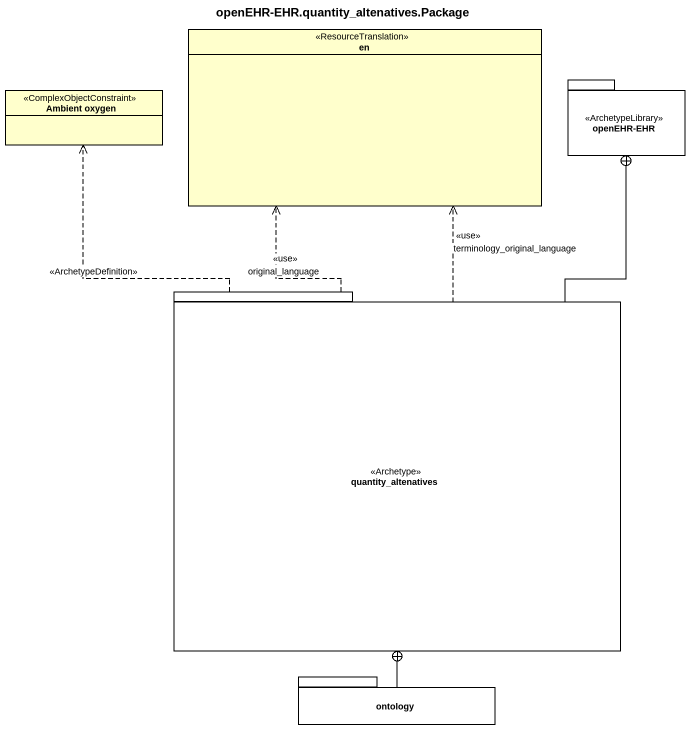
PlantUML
@startuml
title openEHR-EHR.quantity_altenatives.Package
hide circle
hide empty members
enum en <<ResourceTranslation>>
class "Ambient oxygen" as Ambient_oxygen <<ComplexObjectConstraint>>
package "openEHR-EHR" as openEHR_EHR <<ArchetypeLibrary>> {
}
package quantity_altenatives <<Archetype>> {
}
package ontology {
}
quantity_altenatives .up.> en : <<use>>\noriginal_language
quantity_altenatives .up.> en : <<use>>\nterminology_original_language
quantity_altenatives .up.> Ambient_oxygen : <<ArchetypeDefinition>>
quantity_altenatives -up-+ openEHR_EHR
ontology -up-+ quantity_altenatives
@enduml
